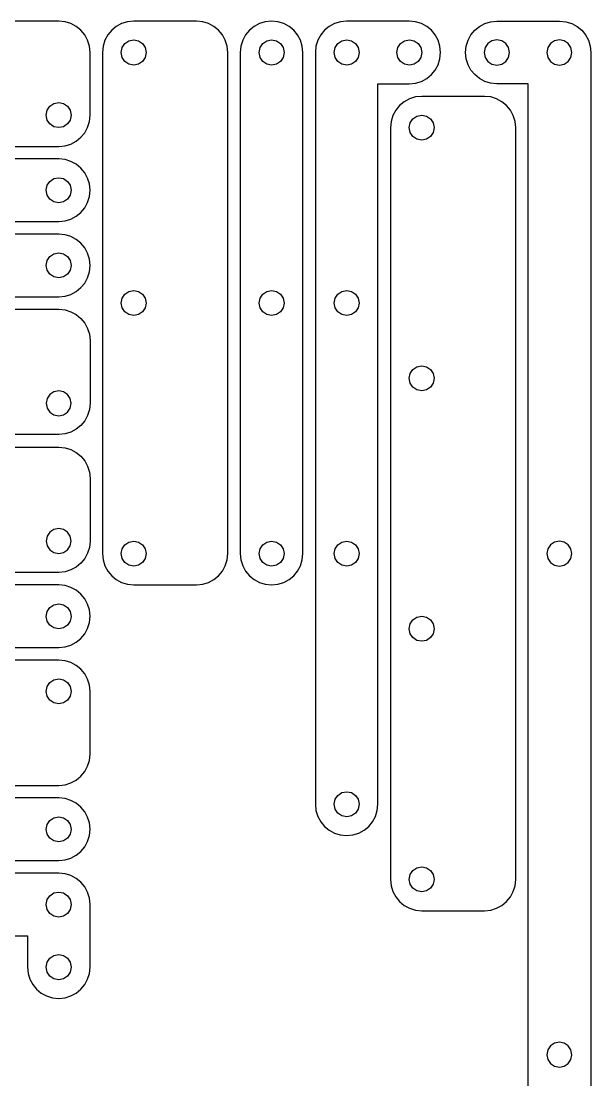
# Model space of a CAD drawing. Extents: x -2300 to 2026, y -6513 to 1502.
# Drawn here: x -1537.8 to -1446.8, y 1333.2 to 1502.2 of the extents above; entities that cross this region are included whole.
import ezdxf

# ---------------------------------------------------------------- set-up
doc = ezdxf.new("R2010")
doc.units = 0

msp = doc.modelspace()

# ---------------------------------------------------------------- linework, layer by layer
at = {"layer": 'Layer 1'}
for p, q in [((-1531.85041, 1502.24019), (-1771.85, 1502.24)), ((-1530.84025, 1502.138952), (-1531.85041, 1502.24019)), ((-1529.900494, 1501.848444), (-1530.84025, 1502.138952)), ((-1529.050955, 1501.388475), (-1529.900494, 1501.848444)), ((-1528.311447, 1500.778853), (-1529.050955, 1501.388475)), ((-1527.701785, 1500.039385), (-1528.311447, 1500.778853)), ((-1523.388852, 1500.778662), (-1523.998475, 1500.039195)), ((-1522.649385, 1501.388285), (-1523.388852, 1500.778662)), ((-1521.799882, 1501.848254), (-1522.649385, 1501.388285)), ((-1520.860151, 1502.138762), (-1521.799882, 1501.848254)), ((-1519.85, 1502.24), (-1520.860151, 1502.138762)), ((-1509.84953, 1502.24019), (-1519.85, 1502.24)), ((-1508.839408, 1502.138952), (-1509.84953, 1502.24019)), ((-1507.899751, 1501.848444), (-1508.839408, 1502.138952)), ((-1507.050354, 1501.388475), (-1507.899751, 1501.848444)), ((-1506.311007, 1500.778853), (-1507.050354, 1501.388475)), ((-1505.701506, 1500.039385), (-1506.311007, 1500.778853)), ((-1501.388712, 1500.778853), (-1501.998214, 1500.039385)), ((-1500.649366, 1501.388475), (-1501.388712, 1500.778853)), ((-1499.799969, 1501.848444), (-1500.649366, 1501.388475)), ((-1498.860312, 1502.138952), (-1499.799969, 1501.848444)), ((-1497.85019, 1502.24019), (-1498.860312, 1502.138952)), ((-1496.840039, 1502.138952), (-1497.85019, 1502.24019)), ((-1495.900308, 1501.848444), (-1496.840039, 1502.138952)), ((-1495.050805, 1501.388475), (-1495.900308, 1501.848444)), ((-1494.311337, 1500.778853), (-1495.050805, 1501.388475)), ((-1493.701715, 1500.039385), (-1494.311337, 1500.778853)), ((-1489.388632, 1500.778662), (-1489.998174, 1500.039195)), ((-1488.649246, 1501.388285), (-1489.388632, 1500.778662)), ((-1487.799813, 1501.848254), (-1488.649246, 1501.388285)), ((-1486.860132, 1502.138762), (-1487.799813, 1501.848254)), ((-1485.85, 1502.24), (-1486.860132, 1502.138762)), ((-1475.84975, 1502.23975), (-1485.85, 1502.24)), ((-1474.839681, 1502.138522), (-1475.84975, 1502.23975)), ((-1473.90003, 1501.848042), (-1474.839681, 1502.138522)), ((-1473.050601, 1501.388116), (-1473.90003, 1501.848042)), ((-1472.3112, 1500.77855), (-1473.050601, 1501.388116)), ((-1471.701634, 1500.039149), (-1472.3112, 1500.77855)), ((-1465.988436, 1500.039149), (-1465.37891, 1500.77855)), ((-1465.37891, 1500.77855), (-1464.63955, 1501.388116)), ((-1464.63955, 1501.388116), (-1463.790156, 1501.848042)), ((-1463.790156, 1501.848042), (-1462.850529, 1502.138522)), ((-1462.850529, 1502.138522), (-1461.84047, 1502.23975)), ((-1461.84047, 1502.23975), (-1451.84, 1502.24)), ((-1451.84, 1502.24), (-1450.829878, 1502.138753)), ((-1450.829878, 1502.138753), (-1449.890221, 1501.848223)), ((-1449.890221, 1501.848223), (-1449.040824, 1501.388227)), ((-1449.040824, 1501.388227), (-1448.301477, 1500.77858)), ((-1448.301477, 1500.77858), (-1447.691976, 1500.039099)), ((-1527.24178, 1499.189882), (-1527.701785, 1500.039385)), ((-1526.951247, 1498.250151), (-1527.24178, 1499.189882)), ((-1524.458444, 1499.189692), (-1524.748952, 1498.249961)), ((-1523.998475, 1500.039195), (-1524.458444, 1499.189692)), ((-1521.281752, 1498.654041), (-1520.646082, 1499.082723)), ((-1520.646082, 1499.082723), (-1519.86773, 1499.24003)), ((-1519.86773, 1499.24003), (-1519.089186, 1499.082881)), ((-1519.089186, 1499.082881), (-1518.453512, 1498.654297)), ((-1505.241643, 1499.189882), (-1505.701506, 1500.039385)), ((-1504.951209, 1498.250151), (-1505.241643, 1499.189882)), ((-1502.458077, 1499.189882), (-1502.748511, 1498.250151)), ((-1501.998214, 1500.039385), (-1502.458077, 1499.189882)), ((-1499.246164, 1498.654053), (-1498.610429, 1499.082727)), ((-1498.610429, 1499.082727), (-1497.83195, 1499.24003)), ((-1497.83195, 1499.24003), (-1497.053533, 1499.082881)), ((-1497.053533, 1499.082881), (-1496.417925, 1498.654297)), ((-1493.241746, 1499.189882), (-1493.701715, 1500.039385)), ((-1492.951238, 1498.250151), (-1493.241746, 1499.189882)), ((-1490.458073, 1499.189692), (-1490.748531, 1498.249961)), ((-1489.998174, 1500.039195), (-1490.458073, 1499.189692)), ((-1487.246132, 1498.653942), (-1486.610462, 1499.082542)), ((-1486.610462, 1499.082542), (-1485.83211, 1499.23981)), ((-1485.83211, 1499.23981), (-1485.053662, 1499.082665)), ((-1485.053662, 1499.082665), (-1484.418003, 1498.654104)), ((-1477.245752, 1498.653942), (-1476.610082, 1499.082542)), ((-1476.610082, 1499.082542), (-1475.83173, 1499.23981)), ((-1475.83173, 1499.23981), (-1475.053186, 1499.082665)), ((-1475.053186, 1499.082665), (-1474.417512, 1498.654104)), ((-1471.241708, 1499.18972), (-1471.701634, 1500.039149)), ((-1470.951228, 1498.250069), (-1471.241708, 1499.18972)), ((-1466.738782, 1498.250069), (-1466.448327, 1499.18972)), ((-1466.448327, 1499.18972), (-1465.988436, 1500.039149)), ((-1462.636938, 1499.082665), (-1463.272597, 1498.654104)), ((-1461.85849, 1499.23981), (-1462.636938, 1499.082665)), ((-1461.080138, 1499.082542), (-1461.85849, 1499.23981)), ((-1460.444468, 1498.653942), (-1461.080138, 1499.082542)), ((-1452.636507, 1499.082293), (-1453.272115, 1498.653885)), ((-1451.85809, 1499.23937), (-1452.636507, 1499.082293)), ((-1451.079704, 1499.082171), (-1451.85809, 1499.23937)), ((-1450.443958, 1498.653722), (-1451.079704, 1499.082171)), ((-1447.691976, 1500.039099), (-1447.232112, 1499.189599)), ((-1447.232112, 1499.189599), (-1446.941679, 1498.249897)), ((-1526.85, 1497.24), (-1526.951247, 1498.250151)), ((-1524.748952, 1498.249961), (-1524.85019, 1497.23981)), ((-1521.86754, 1497.24), (-1521.710364, 1498.018346)), ((-1521.710364, 1498.018346), (-1521.281752, 1498.654041)), ((-1518.453512, 1498.654297), (-1518.024941, 1498.018572)), ((-1518.024941, 1498.018572), (-1517.8677, 1497.24)), ((-1504.85, 1497.24), (-1504.951209, 1498.250151)), ((-1502.748511, 1498.250151), (-1502.84972, 1497.24)), ((-1499.83198, 1497.24), (-1499.6748, 1498.018359)), ((-1499.6748, 1498.018359), (-1499.246164, 1498.654053)), ((-1496.417925, 1498.654297), (-1495.989377, 1498.018572)), ((-1495.989377, 1498.018572), (-1495.83214, 1497.24)), ((-1492.85, 1497.24), (-1492.951238, 1498.250151)), ((-1490.748531, 1498.249961), (-1490.84975, 1497.23981)), ((-1487.83192, 1497.24), (-1487.674744, 1498.018324)), ((-1487.674744, 1498.018324), (-1487.246132, 1498.653942)), ((-1484.418003, 1498.654104), (-1483.989444, 1498.018445)), ((-1483.989444, 1498.018445), (-1483.8323, 1497.24)), ((-1477.83154, 1497.24), (-1477.674364, 1498.018324)), ((-1477.674364, 1498.018324), (-1477.245752, 1498.653942)), ((-1474.417512, 1498.654104), (-1473.988941, 1498.018445)), ((-1473.988941, 1498.018445), (-1473.8317, 1497.24)), ((-1470.85, 1497.24), (-1470.951228, 1498.250069)), ((-1466.84, 1497.24), (-1466.738782, 1498.250069)), ((-1463.701156, 1498.018445), (-1463.8583, 1497.24)), ((-1463.272597, 1498.654104), (-1463.701156, 1498.018445)), ((-1460.015856, 1498.018324), (-1460.444468, 1498.653942)), ((-1459.85868, 1497.24), (-1460.015856, 1498.018324)), ((-1453.700663, 1498.018376), (-1453.8579, 1497.24)), ((-1453.272115, 1498.653885), (-1453.700663, 1498.018376)), ((-1450.015271, 1498.018256), (-1450.443958, 1498.653722)), ((-1449.85806, 1497.24), (-1450.015271, 1498.018256)), ((-1446.941679, 1498.249897), (-1446.84047, 1497.23981)), ((-1526.84959, 1487.24019), (-1526.85, 1497.24)), ((-1524.85019, 1497.23981), (-1524.85, 1417.24)), ((-1521.710488, 1496.461486), (-1521.86754, 1497.24)), ((-1521.28192, 1495.825676), (-1521.710488, 1496.461486)), ((-1520.646209, 1495.396964), (-1521.28192, 1495.825676)), ((-1518.45335, 1495.8255), (-1519.089065, 1495.396831)), ((-1518.024818, 1496.461357), (-1518.45335, 1495.8255)), ((-1517.8677, 1497.24), (-1518.024818, 1496.461357)), ((-1517.8677, 1497.24), (-1517.8677, 1497.24)), ((-1504.85047, 1417.24019), (-1504.85, 1497.24)), ((-1502.84972, 1497.24), (-1502.85, 1417.24)), ((-1499.674925, 1496.461486), (-1499.83198, 1497.24)), ((-1499.246332, 1495.825676), (-1499.674925, 1496.461486)), ((-1498.610556, 1495.396964), (-1499.246332, 1495.825676)), ((-1496.417763, 1495.825508), (-1497.053412, 1495.396839)), ((-1495.989255, 1496.461359), (-1496.417763, 1495.825508)), ((-1495.83214, 1497.24), (-1495.989255, 1496.461359)), ((-1495.83214, 1497.24), (-1495.83214, 1497.24)), ((-1492.85028, 1417.24), (-1492.85, 1497.24)), ((-1490.84975, 1497.23981), (-1490.85, 1377.24)), ((-1487.674868, 1496.461452), (-1487.83192, 1497.24)), ((-1487.2463, 1495.825565), (-1487.674868, 1496.461452)), ((-1486.610589, 1495.396778), (-1487.2463, 1495.825565)), ((-1484.417923, 1495.825398), (-1485.053572, 1495.396654)), ((-1483.989415, 1496.461325), (-1484.417923, 1495.825398)), ((-1483.8323, 1497.24), (-1483.989415, 1496.461325)), ((-1483.8323, 1497.24), (-1483.8323, 1497.24)), ((-1477.674488, 1496.461555), (-1477.83154, 1497.24)), ((-1477.24592, 1495.825896), (-1477.674488, 1496.461555)), ((-1476.610209, 1495.397335), (-1477.24592, 1495.825896)), ((-1474.41735, 1495.825728), (-1475.053065, 1495.397211)), ((-1473.988818, 1496.461428), (-1474.41735, 1495.825728)), ((-1473.8317, 1497.24), (-1473.988818, 1496.461428)), ((-1473.8317, 1497.24), (-1473.8317, 1497.24)), ((-1471.242051, 1495.29003), (-1470.951541, 1496.229681)), ((-1470.951541, 1496.229681), (-1470.85025, 1497.23975)), ((-1470.85025, 1497.23975), (-1470.85, 1497.24)), ((-1466.84953, 1497.23975), (-1466.84, 1497.24)), ((-1466.748248, 1496.229681), (-1466.84953, 1497.23975)), ((-1466.457764, 1495.29003), (-1466.748248, 1496.229681)), ((-1463.8583, 1497.24), (-1463.701185, 1496.461428)), ((-1463.8583, 1497.24), (-1463.8583, 1497.24)), ((-1463.701185, 1496.461428), (-1463.272677, 1495.825728)), ((-1463.272677, 1495.825728), (-1462.637028, 1495.397211)), ((-1461.080011, 1495.397335), (-1460.4443, 1495.825896)), ((-1460.4443, 1495.825896), (-1460.015732, 1496.461555)), ((-1460.015732, 1496.461555), (-1459.85868, 1497.24)), ((-1453.8579, 1497.24), (-1453.700785, 1496.461356)), ((-1453.8579, 1497.24), (-1453.8579, 1497.24)), ((-1453.700785, 1496.461356), (-1453.272277, 1495.82548)), ((-1453.272277, 1495.82548), (-1452.636628, 1495.396747)), ((-1451.079608, 1495.396778), (-1450.443872, 1495.825565)), ((-1450.443872, 1495.825565), (-1450.015239, 1496.461452)), ((-1450.015239, 1496.461452), (-1449.85806, 1497.24)), ((-1446.84047, 1497.23981), (-1446.85, 1257.24)), ((-1519.86773, 1495.23975), (-1520.646209, 1495.396964)), ((-1519.089065, 1495.396831), (-1519.86773, 1495.23975)), ((-1497.83195, 1495.23975), (-1498.610556, 1495.396964)), ((-1497.053412, 1495.396839), (-1497.83195, 1495.23975)), ((-1485.83211, 1495.23953), (-1486.610589, 1495.396778)), ((-1485.053572, 1495.396654), (-1485.83211, 1495.23953)), ((-1475.83173, 1495.24019), (-1476.610209, 1495.397335)), ((-1475.053065, 1495.397211), (-1475.83173, 1495.24019)), ((-1472.311532, 1493.7012), (-1471.70198, 1494.440601)), ((-1471.70198, 1494.440601), (-1471.242051, 1495.29003)), ((-1465.997869, 1494.440601), (-1466.457764, 1495.29003)), ((-1465.388357, 1493.7012), (-1465.997869, 1494.440601)), ((-1462.637028, 1495.397211), (-1461.85849, 1495.24019)), ((-1461.85849, 1495.24019), (-1461.080011, 1495.397335)), ((-1452.636628, 1495.396747), (-1451.85809, 1495.23953)), ((-1451.85809, 1495.23953), (-1451.079608, 1495.396778)), ((-1475.85, 1492.24), (-1474.83994, 1492.341228)), ((-1474.83994, 1492.341228), (-1473.900311, 1492.631708)), ((-1473.900311, 1492.631708), (-1473.050909, 1493.091634)), ((-1473.050909, 1493.091634), (-1472.311532, 1493.7012)), ((-1464.649022, 1493.091634), (-1465.388357, 1493.7012)), ((-1463.799655, 1492.631708), (-1464.649022, 1493.091634)), ((-1462.86005, 1492.341228), (-1463.799655, 1492.631708)), ((-1461.85, 1492.24), (-1462.86005, 1492.341228)), ((-1480.85006, 1377.24), (-1480.85, 1492.24)), ((-1480.85, 1492.24), (-1475.85, 1492.24)), ((-1456.85, 1492.24), (-1461.85, 1492.24)), ((-1456.84994, 1257.24), (-1456.85, 1492.24)), ((-1533.263587, 1488.654088), (-1532.627938, 1489.082659)), ((-1532.627938, 1489.082659), (-1531.8494, 1489.2399)), ((-1531.8494, 1489.2399), (-1531.070759, 1489.082782)), ((-1531.8494, 1489.2399), (-1531.8494, 1489.2399)), ((-1531.070759, 1489.082782), (-1530.434908, 1488.654249)), ((-1476.649552, 1489.388285), (-1477.389045, 1488.778662)), ((-1475.800009, 1489.848254), (-1476.649552, 1489.388285)), ((-1474.860223, 1490.138762), (-1475.800009, 1489.848254)), ((-1473.85, 1490.24), (-1474.860223, 1490.138762)), ((-1463.85019, 1490.24019), (-1473.85, 1490.24)), ((-1462.840039, 1490.138952), (-1463.85019, 1490.24019)), ((-1461.900308, 1489.848444), (-1462.840039, 1490.138952)), ((-1461.050805, 1489.388475), (-1461.900308, 1489.848444)), ((-1460.311337, 1488.778853), (-1461.050805, 1489.388475)), ((-1533.84921, 1487.23987), (-1533.692095, 1488.018414)), ((-1533.692035, 1486.461518), (-1533.84921, 1487.23987)), ((-1533.692095, 1488.018414), (-1533.263587, 1488.654088)), ((-1530.434908, 1488.654249), (-1530.006239, 1488.018535)), ((-1529.84915, 1487.23987), (-1530.006364, 1486.461391)), ((-1530.006239, 1488.018535), (-1529.84915, 1487.23987)), ((-1526.950837, 1486.230103), (-1526.84959, 1487.24019)), ((-1477.998683, 1488.039195), (-1478.458661, 1487.189692)), ((-1477.389045, 1488.778662), (-1477.998683, 1488.039195)), ((-1474.628403, 1487.082542), (-1473.84989, 1487.23981)), ((-1473.84989, 1487.23981), (-1473.0716, 1487.082665)), ((-1459.701715, 1488.039385), (-1460.311337, 1488.778853)), ((-1459.241746, 1487.189882), (-1459.701715, 1488.039385)), ((-1533.263425, 1485.825848), (-1533.692035, 1486.461518)), ((-1532.627755, 1485.397236), (-1533.263425, 1485.825848)), ((-1530.435076, 1485.82568), (-1531.070886, 1485.397112)), ((-1530.006364, 1486.461391), (-1530.435076, 1485.82568)), ((-1527.24137, 1485.290401), (-1526.950837, 1486.230103)), ((-1478.749172, 1486.249961), (-1478.85041, 1485.23981)), ((-1478.458661, 1487.189692), (-1478.749172, 1486.249961)), ((-1475.85014, 1485.24), (-1475.692926, 1486.018324)), ((-1475.692926, 1486.018324), (-1475.264214, 1486.653942)), ((-1475.264214, 1486.653942), (-1474.628403, 1487.082542)), ((-1473.0716, 1487.082665), (-1472.436057, 1486.654104)), ((-1472.436057, 1486.654104), (-1472.007534, 1486.018445)), ((-1472.007534, 1486.018445), (-1471.8503, 1485.24)), ((-1458.951238, 1486.250151), (-1459.241746, 1487.189882)), ((-1458.85, 1485.24), (-1458.951238, 1486.250151)), ((-1531.8494, 1485.24006), (-1532.627755, 1485.397236)), ((-1531.070886, 1485.397112), (-1531.8494, 1485.24006)), ((-1528.311037, 1483.70142), (-1527.701375, 1484.440901)), ((-1527.701375, 1484.440901), (-1527.24137, 1485.290401)), ((-1478.85041, 1485.23981), (-1478.85, 1365.24)), ((-1475.692958, 1484.461452), (-1475.85014, 1485.24)), ((-1475.2643, 1483.825565), (-1475.692958, 1484.461452)), ((-1474.6285, 1483.396778), (-1475.2643, 1483.825565)), ((-1472.435895, 1483.825398), (-1473.07148, 1483.396654)), ((-1472.007411, 1484.461325), (-1472.435895, 1483.825398)), ((-1471.8503, 1485.24), (-1472.007411, 1484.461325)), ((-1471.8503, 1485.24), (-1471.8503, 1485.24)), ((-1458.84981, 1365.23953), (-1458.85, 1485.24)), ((-1771.84981, 1482.23981), (-1531.85, 1482.24)), ((-1531.85, 1482.24), (-1530.83984, 1482.341247)), ((-1530.83984, 1482.341247), (-1529.900084, 1482.631777)), ((-1529.900084, 1482.631777), (-1529.050545, 1483.091773)), ((-1529.050545, 1483.091773), (-1528.311037, 1483.70142)), ((-1473.84989, 1483.23953), (-1474.6285, 1483.396778)), ((-1473.07148, 1483.396654), (-1473.84989, 1483.23953)), ((-1531.85, 1480.23994), (-1771.85, 1480.24)), ((-1530.83984, 1480.138702), (-1531.85, 1480.23994)), ((-1529.900084, 1479.848194), (-1530.83984, 1480.138702)), ((-1529.050545, 1479.388225), (-1529.900084, 1479.848194)), ((-1528.311037, 1478.778603), (-1529.050545, 1479.388225)), ((-1527.701375, 1478.039135), (-1528.311037, 1478.778603)), ((-1533.263587, 1476.672047), (-1532.627938, 1477.100619)), ((-1532.627938, 1477.100619), (-1531.8494, 1477.25786)), ((-1531.8494, 1477.25786), (-1531.070759, 1477.100742)), ((-1531.8494, 1477.25786), (-1531.8494, 1477.25786)), ((-1531.070759, 1477.100742), (-1530.434908, 1476.67221)), ((-1527.24137, 1477.189632), (-1527.701375, 1478.039135)), ((-1526.950837, 1476.249901), (-1527.24137, 1477.189632)), ((-1533.84921, 1475.25783), (-1533.692095, 1476.036374)), ((-1533.692095, 1476.036374), (-1533.263587, 1476.672047)), ((-1530.434908, 1476.67221), (-1530.006239, 1476.036495)), ((-1530.006239, 1476.036495), (-1529.84915, 1475.25783)), ((-1526.84959, 1475.23975), (-1526.950837, 1476.249901)), ((-1533.692035, 1474.479478), (-1533.84921, 1475.25783)), ((-1533.263425, 1473.843808), (-1533.692035, 1474.479478)), ((-1532.627755, 1473.415196), (-1533.263425, 1473.843808)), ((-1530.435076, 1473.84364), (-1531.070886, 1473.415072)), ((-1530.006364, 1474.479351), (-1530.435076, 1473.84364)), ((-1529.84915, 1475.25783), (-1530.006364, 1474.479351)), ((-1527.24137, 1473.289937), (-1526.950837, 1474.229618)), ((-1526.950837, 1474.229618), (-1526.84959, 1475.23975)), ((-1531.8494, 1473.25802), (-1532.627755, 1473.415196)), ((-1531.070886, 1473.415072), (-1531.8494, 1473.25802)), ((-1528.311037, 1471.701118), (-1527.701375, 1472.440504)), ((-1527.701375, 1472.440504), (-1527.24137, 1473.289937)), ((-1531.85, 1470.24), (-1530.83984, 1470.341219)), ((-1530.83984, 1470.341219), (-1529.900084, 1470.631677)), ((-1529.900084, 1470.631677), (-1529.050545, 1471.091576)), ((-1529.050545, 1471.091576), (-1528.311037, 1471.701118)), ((-1771.85, 1470.24006), (-1531.85, 1470.24)), ((-1531.85, 1468.23972), (-1691.85, 1468.24)), ((-1530.839931, 1468.138483), (-1531.85, 1468.23972)), ((-1529.90028, 1467.847978), (-1530.839931, 1468.138483)), ((-1529.050851, 1467.388017), (-1529.90028, 1467.847978)), ((-1528.31145, 1466.77841), (-1529.050851, 1467.388017)), ((-1532.628272, 1465.100681), (-1531.8497, 1465.25786)), ((-1531.8497, 1465.25786), (-1531.071152, 1465.100742)), ((-1531.8497, 1465.25786), (-1531.8497, 1465.25786)), ((-1527.701884, 1466.038969), (-1528.31145, 1466.77841)), ((-1527.241958, 1465.189505), (-1527.701884, 1466.038969)), ((-1533.84973, 1463.25783), (-1533.692581, 1464.036312)), ((-1533.692581, 1464.036312), (-1533.263997, 1464.672047)), ((-1533.263997, 1464.672047), (-1532.628272, 1465.100681)), ((-1531.071152, 1465.100742), (-1530.43529, 1464.67221)), ((-1530.43529, 1464.67221), (-1530.00657, 1464.036495)), ((-1530.00657, 1464.036495), (-1529.84945, 1463.25783)), ((-1526.951478, 1464.249828), (-1527.241958, 1465.189505)), ((-1526.85025, 1463.23975), (-1526.951478, 1464.249828)), ((-1533.692458, 1462.479478), (-1533.84973, 1463.25783)), ((-1533.263835, 1461.843808), (-1533.692458, 1462.479478)), ((-1530.006664, 1462.479382), (-1530.435375, 1461.843723)), ((-1529.84945, 1463.25783), (-1530.006664, 1462.479382)), ((-1527.241958, 1461.289937), (-1526.951478, 1462.229618)), ((-1526.951478, 1462.229618), (-1526.85025, 1463.23975)), ((-1532.628152, 1461.415196), (-1533.263835, 1461.843808)), ((-1531.8497, 1461.25802), (-1532.628152, 1461.415196)), ((-1531.071186, 1461.415164), (-1531.8497, 1461.25802)), ((-1530.435375, 1461.843723), (-1531.071186, 1461.415164)), ((-1528.31145, 1459.701118), (-1527.701884, 1460.440504)), ((-1527.701884, 1460.440504), (-1527.241958, 1461.289937)), ((-1530.839931, 1458.341219), (-1529.90028, 1458.631677)), ((-1529.90028, 1458.631677), (-1529.050851, 1459.091576)), ((-1529.050851, 1459.091576), (-1528.31145, 1459.701118)), ((-1521.710364, 1458.018656), (-1521.281752, 1458.654122)), ((-1521.281752, 1458.654122), (-1520.646082, 1459.082571)), ((-1520.646082, 1459.082571), (-1519.86773, 1459.23977)), ((-1519.86773, 1459.23977), (-1519.089186, 1459.08269)), ((-1519.089186, 1459.08269), (-1518.453512, 1458.654276)), ((-1518.453512, 1458.654276), (-1518.024941, 1458.018767)), ((-1499.6748, 1458.018656), (-1499.246164, 1458.654122)), ((-1499.246164, 1458.654122), (-1498.610429, 1459.082571)), ((-1498.610429, 1459.082571), (-1497.83195, 1459.23977)), ((-1497.83195, 1459.23977), (-1497.053533, 1459.082693)), ((-1497.053533, 1459.082693), (-1496.417925, 1458.654284)), ((-1496.417925, 1458.654284), (-1495.989377, 1458.018776)), ((-1487.674744, 1458.018124), (-1487.246132, 1458.653742)), ((-1487.246132, 1458.653742), (-1486.610462, 1459.082342)), ((-1486.610462, 1459.082342), (-1485.83211, 1459.23961)), ((-1485.83211, 1459.23961), (-1485.053662, 1459.082465)), ((-1485.053662, 1459.082465), (-1484.418003, 1458.653904)), ((-1484.418003, 1458.653904), (-1483.989444, 1458.018245)), ((-1691.85, 1458.24028), (-1531.85, 1458.24)), ((-1531.85, 1458.24), (-1530.839931, 1458.341219)), ((-1521.86754, 1457.2404), (-1521.710364, 1458.018656)), ((-1521.710488, 1456.461852), (-1521.86754, 1457.2404)), ((-1518.024941, 1458.018767), (-1517.8677, 1457.2404)), ((-1517.8677, 1457.2404), (-1518.024818, 1456.461725)), ((-1517.8677, 1457.2404), (-1517.8677, 1457.2404)), ((-1499.83198, 1457.2404), (-1499.6748, 1458.018656)), ((-1499.674925, 1456.461852), (-1499.83198, 1457.2404)), ((-1495.989377, 1458.018776), (-1495.83214, 1457.2404)), ((-1495.83214, 1457.2404), (-1495.989255, 1456.461725)), ((-1495.83214, 1457.2404), (-1495.83214, 1457.2404)), ((-1487.83192, 1457.2398), (-1487.674744, 1458.018124)), ((-1487.674868, 1456.461355), (-1487.83192, 1457.2398)), ((-1483.989444, 1458.018245), (-1483.8323, 1457.2398)), ((-1483.8323, 1457.2398), (-1483.989415, 1456.461228)), ((-1483.8323, 1457.2398), (-1483.8323, 1457.2398)), ((-1691.85047, 1456.24019), (-1531.85, 1456.24)), ((-1531.85, 1456.24), (-1530.839849, 1456.138762)), ((-1530.839849, 1456.138762), (-1529.900118, 1455.848254)), ((-1529.900118, 1455.848254), (-1529.050615, 1455.388285)), ((-1529.050615, 1455.388285), (-1528.311148, 1454.778662)), ((-1521.28192, 1455.825965), (-1521.710488, 1456.461852)), ((-1520.646209, 1455.397178), (-1521.28192, 1455.825965)), ((-1519.86773, 1455.23993), (-1520.646209, 1455.397178)), ((-1519.089065, 1455.397054), (-1519.86773, 1455.23993)), ((-1518.45335, 1455.825797), (-1519.089065, 1455.397054)), ((-1518.024818, 1456.461725), (-1518.45335, 1455.825797)), ((-1499.246332, 1455.825965), (-1499.674925, 1456.461852)), ((-1498.610556, 1455.397178), (-1499.246332, 1455.825965)), ((-1497.83195, 1455.23993), (-1498.610556, 1455.397178)), ((-1497.053412, 1455.397054), (-1497.83195, 1455.23993)), ((-1496.417763, 1455.825797), (-1497.053412, 1455.397054)), ((-1495.989255, 1456.461725), (-1496.417763, 1455.825797)), ((-1487.2463, 1455.825696), (-1487.674868, 1456.461355)), ((-1486.610589, 1455.397135), (-1487.2463, 1455.825696)), ((-1485.83211, 1455.23999), (-1486.610589, 1455.397135)), ((-1485.053572, 1455.397011), (-1485.83211, 1455.23999)), ((-1484.417923, 1455.825528), (-1485.053572, 1455.397011)), ((-1483.989415, 1456.461228), (-1484.417923, 1455.825528)), ((-1528.311148, 1454.778662), (-1527.701525, 1454.039195)), ((-1527.701525, 1454.039195), (-1527.241556, 1453.189692)), ((-1527.241556, 1453.189692), (-1526.951048, 1452.249961)), ((-1526.951048, 1452.249961), (-1526.84981, 1451.23981)), ((-1526.84981, 1451.23981), (-1526.85, 1441.24)), ((-1475.692926, 1446.018124), (-1475.264214, 1446.653742)), ((-1475.264214, 1446.653742), (-1474.628403, 1447.082342)), ((-1474.628403, 1447.082342), (-1473.84989, 1447.23961)), ((-1473.84989, 1447.23961), (-1473.0716, 1447.082465)), ((-1473.0716, 1447.082465), (-1472.436057, 1446.653904)), ((-1472.436057, 1446.653904), (-1472.007534, 1446.018245)), ((-1475.85014, 1445.2398), (-1475.692926, 1446.018124)), ((-1475.692958, 1444.461355), (-1475.85014, 1445.2398)), ((-1472.007534, 1446.018245), (-1471.8503, 1445.2398)), ((-1471.8503, 1445.2398), (-1472.007411, 1444.461228)), ((-1471.8503, 1445.2398), (-1471.8503, 1445.2398)), ((-1475.2643, 1443.825696), (-1475.692958, 1444.461355)), ((-1474.6285, 1443.397135), (-1475.2643, 1443.825696)), ((-1473.84989, 1443.23999), (-1474.6285, 1443.397135)), ((-1473.07148, 1443.397011), (-1473.84989, 1443.23999)), ((-1472.435895, 1443.825528), (-1473.07148, 1443.397011)), ((-1472.007411, 1444.461228), (-1472.435895, 1443.825528)), ((-1533.693346, 1442.018428), (-1533.85047, 1441.23989)), ((-1533.264602, 1442.654077), (-1533.693346, 1442.018428)), ((-1532.628675, 1443.082585), (-1533.264602, 1442.654077)), ((-1531.85, 1443.2397), (-1532.628675, 1443.082585)), ((-1531.071555, 1443.082556), (-1531.85, 1443.2397)), ((-1531.85, 1443.2397), (-1531.85, 1443.2397)), ((-1530.435895, 1442.653998), (-1531.071555, 1443.082556)), ((-1530.007335, 1442.018338), (-1530.435895, 1442.653998)), ((-1529.85019, 1441.23989), (-1530.007335, 1442.018338)), ((-1533.85047, 1441.23989), (-1533.693222, 1440.461411)), ((-1533.693222, 1440.461411), (-1533.264435, 1439.8257)), ((-1530.43614, 1439.825868), (-1530.007489, 1440.461538)), ((-1530.007489, 1440.461538), (-1529.85019, 1441.23989)), ((-1526.951238, 1440.229849), (-1527.241746, 1439.290118)), ((-1526.85, 1441.24), (-1526.951238, 1440.229849)), ((-1533.264435, 1439.8257), (-1532.628548, 1439.397132)), ((-1532.628548, 1439.397132), (-1531.85, 1439.24008)), ((-1531.85, 1439.24008), (-1531.071768, 1439.397256)), ((-1531.071768, 1439.397256), (-1530.43614, 1439.825868)), ((-1527.701715, 1438.440615), (-1528.311337, 1437.701147)), ((-1527.241746, 1439.290118), (-1527.701715, 1438.440615)), ((-1529.900308, 1436.631556), (-1530.840039, 1436.341048)), ((-1529.050805, 1437.091525), (-1529.900308, 1436.631556)), ((-1528.311337, 1437.701147), (-1529.050805, 1437.091525)), ((-1531.85019, 1436.23981), (-1691.85, 1436.24)), ((-1530.840039, 1436.341048), (-1531.85019, 1436.23981)), ((-1691.85047, 1434.24019), (-1531.85, 1434.24)), ((-1531.85, 1434.24), (-1530.83984, 1434.138762)), ((-1530.83984, 1434.138762), (-1529.900084, 1433.848254)), ((-1529.900084, 1433.848254), (-1529.050545, 1433.388285)), ((-1529.050545, 1433.388285), (-1528.311037, 1432.778662)), ((-1528.311037, 1432.778662), (-1527.701375, 1432.039195)), ((-1527.701375, 1432.039195), (-1527.24137, 1431.189692)), ((-1527.24137, 1431.189692), (-1526.950837, 1430.249961)), ((-1526.950837, 1430.249961), (-1526.84959, 1429.23981)), ((-1526.84959, 1429.23981), (-1526.85, 1419.24)), ((-1533.693161, 1420.018428), (-1533.85025, 1419.23989)), ((-1533.264492, 1420.654077), (-1533.693161, 1420.018428)), ((-1532.628641, 1421.082585), (-1533.264492, 1420.654077)), ((-1531.85, 1421.2397), (-1532.628641, 1421.082585)), ((-1531.071428, 1421.082463), (-1531.85, 1421.2397)), ((-1531.85, 1421.2397), (-1531.85, 1421.2397)), ((-1530.435703, 1420.653915), (-1531.071428, 1421.082463)), ((-1530.007119, 1420.018307), (-1530.435703, 1420.653915)), ((-1529.84997, 1419.23989), (-1530.007119, 1420.018307)), ((-1533.85025, 1419.23989), (-1533.693036, 1418.461408)), ((-1533.693036, 1418.461408), (-1533.264324, 1417.825673)), ((-1530.435947, 1417.825758), (-1530.007272, 1418.461504)), ((-1530.007272, 1418.461504), (-1529.84997, 1419.23989)), ((-1526.951247, 1418.22984), (-1527.24178, 1417.290084)), ((-1526.85, 1419.24), (-1526.951247, 1418.22984)), ((-1521.86754, 1417.2402), (-1521.710364, 1418.018443)), ((-1521.710364, 1418.018443), (-1521.281752, 1418.653909)), ((-1521.281752, 1418.653909), (-1520.646082, 1419.082358)), ((-1520.646082, 1419.082358), (-1519.86773, 1419.23955)), ((-1519.86773, 1419.23955), (-1519.089186, 1419.082474)), ((-1519.089186, 1419.082474), (-1518.453512, 1418.654067)), ((-1518.453512, 1418.654067), (-1518.024941, 1418.018564)), ((-1518.024941, 1418.018564), (-1517.8677, 1417.2402)), ((-1499.83198, 1417.2402), (-1499.6748, 1418.018456)), ((-1499.6748, 1418.018456), (-1499.246164, 1418.653922)), ((-1499.246164, 1418.653922), (-1498.610429, 1419.082371)), ((-1498.610429, 1419.082371), (-1497.83195, 1419.23957)), ((-1497.83195, 1419.23957), (-1497.053533, 1419.082493)), ((-1497.053533, 1419.082493), (-1496.417925, 1418.654084)), ((-1496.417925, 1418.654084), (-1495.989377, 1418.018576)), ((-1495.989377, 1418.018576), (-1495.83214, 1417.2402)), ((-1487.83192, 1417.2402), (-1487.674744, 1418.018452)), ((-1487.674744, 1418.018452), (-1487.246132, 1418.653895)), ((-1487.246132, 1418.653895), (-1486.610462, 1419.082278)), ((-1486.610462, 1419.082278), (-1485.83211, 1419.23935)), ((-1485.83211, 1419.23935), (-1485.053662, 1419.082307)), ((-1485.053662, 1419.082307), (-1484.418003, 1418.653974)), ((-1484.418003, 1418.653974), (-1483.989444, 1418.018541)), ((-1483.989444, 1418.018541), (-1483.8323, 1417.2402)), ((-1453.700663, 1418.018181), (-1453.8579, 1417.2396)), ((-1453.272115, 1418.653905), (-1453.700663, 1418.018181)), ((-1452.636507, 1419.082484), (-1453.272115, 1418.653905)), ((-1451.85809, 1419.23963), (-1452.636507, 1419.082484)), ((-1451.079704, 1419.082328), (-1451.85809, 1419.23963)), ((-1450.443958, 1418.653653), (-1451.079704, 1419.082328)), ((-1450.015271, 1418.017959), (-1450.443958, 1418.653653)), ((-1449.85806, 1417.2396), (-1450.015271, 1418.017959)), ((-1533.264324, 1417.825673), (-1532.628514, 1417.397039)), ((-1532.628514, 1417.397039), (-1531.85, 1417.23986)), ((-1531.85, 1417.23986), (-1531.071641, 1417.397071)), ((-1531.071641, 1417.397071), (-1530.435947, 1417.825758)), ((-1527.701785, 1416.440545), (-1528.311447, 1415.701037)), ((-1527.24178, 1417.290084), (-1527.701785, 1416.440545)), ((-1524.85, 1417.24), (-1524.748762, 1416.229849)), ((-1524.748762, 1416.229849), (-1524.458254, 1415.290118)), ((-1521.710488, 1416.46164), (-1521.86754, 1417.2402)), ((-1521.28192, 1415.825748), (-1521.710488, 1416.46164)), ((-1518.024818, 1416.461525), (-1518.45335, 1415.825595)), ((-1517.8677, 1417.2402), (-1518.024818, 1416.461525)), ((-1517.8677, 1417.2402), (-1517.8677, 1417.2402)), ((-1505.242113, 1415.290308), (-1504.951679, 1416.230039)), ((-1504.951679, 1416.230039), (-1504.85047, 1417.24019)), ((-1502.85, 1417.24), (-1502.748791, 1416.229849)), ((-1502.748791, 1416.229849), (-1502.458357, 1415.290118)), ((-1499.674925, 1416.461652), (-1499.83198, 1417.2402)), ((-1499.246332, 1415.825765), (-1499.674925, 1416.461652)), ((-1495.989255, 1416.461525), (-1496.417763, 1415.825597)), ((-1495.83214, 1417.2402), (-1495.989255, 1416.461525)), ((-1495.83214, 1417.2402), (-1495.83214, 1417.2402)), ((-1493.242026, 1415.290118), (-1492.951518, 1416.229849)), ((-1492.951518, 1416.229849), (-1492.85028, 1417.24)), ((-1487.674868, 1416.461559), (-1487.83192, 1417.2402)), ((-1487.2463, 1415.825683), (-1487.674868, 1416.461559)), ((-1483.989415, 1416.461436), (-1484.417923, 1415.825519)), ((-1483.8323, 1417.2402), (-1483.989415, 1416.461436)), ((-1483.8323, 1417.2402), (-1483.8323, 1417.2402)), ((-1453.8579, 1417.2396), (-1453.700785, 1416.460959)), ((-1453.8579, 1417.2396), (-1453.8579, 1417.2396)), ((-1453.700785, 1416.460959), (-1453.272277, 1415.825108)), ((-1450.443872, 1415.825276), (-1450.015239, 1416.461086)), ((-1450.015239, 1416.461086), (-1449.85806, 1417.2396)), ((-1529.900494, 1414.63137), (-1530.84025, 1414.340837)), ((-1529.050955, 1415.091375), (-1529.900494, 1414.63137)), ((-1528.311447, 1415.701037), (-1529.050955, 1415.091375)), ((-1524.458254, 1415.290118), (-1523.998285, 1414.440615)), ((-1520.646209, 1415.396959), (-1521.28192, 1415.825748)), ((-1519.86773, 1415.23971), (-1520.646209, 1415.396959)), ((-1519.089065, 1415.396845), (-1519.86773, 1415.23971)), ((-1518.45335, 1415.825595), (-1519.089065, 1415.396845)), ((-1505.701976, 1414.440805), (-1505.242113, 1415.290308)), ((-1502.458357, 1415.290118), (-1501.998494, 1414.440615)), ((-1498.610556, 1415.396978), (-1499.246332, 1415.825765)), ((-1497.83195, 1415.23973), (-1498.610556, 1415.396978)), ((-1497.053412, 1415.396854), (-1497.83195, 1415.23973)), ((-1496.417763, 1415.825597), (-1497.053412, 1415.396854)), ((-1493.701995, 1414.440615), (-1493.242026, 1415.290118)), ((-1486.610589, 1415.396948), (-1487.2463, 1415.825683)), ((-1485.83211, 1415.23973), (-1486.610589, 1415.396948)), ((-1485.053572, 1415.396824), (-1485.83211, 1415.23973)), ((-1484.417923, 1415.825519), (-1485.053572, 1415.396824)), ((-1453.272277, 1415.825108), (-1452.636628, 1415.396439)), ((-1452.636628, 1415.396439), (-1451.85809, 1415.23935)), ((-1451.85809, 1415.23935), (-1451.079608, 1415.396564)), ((-1451.079608, 1415.396564), (-1450.443872, 1415.825276)), ((-1531.85041, 1414.23959), (-1691.85, 1414.24)), ((-1530.84025, 1414.340837), (-1531.85041, 1414.23959)), ((-1523.998285, 1414.440615), (-1523.388663, 1413.701147)), ((-1523.388663, 1413.701147), (-1522.649195, 1413.091525)), ((-1522.649195, 1413.091525), (-1521.799692, 1412.631556)), ((-1507.900221, 1412.631746), (-1507.050824, 1413.091715)), ((-1507.050824, 1413.091715), (-1506.311477, 1413.701338)), ((-1506.311477, 1413.701338), (-1505.701976, 1414.440805)), ((-1501.998494, 1414.440615), (-1501.388992, 1413.701147)), ((-1501.388992, 1413.701147), (-1500.649646, 1413.091525)), ((-1500.649646, 1413.091525), (-1499.800249, 1412.631556)), ((-1495.900588, 1412.631556), (-1495.051085, 1413.091525)), ((-1495.051085, 1413.091525), (-1494.311618, 1413.701147)), ((-1494.311618, 1413.701147), (-1493.701995, 1414.440615)), ((-1531.85, 1412.23972), (-1691.85, 1412.24)), ((-1530.83984, 1412.138502), (-1531.85, 1412.23972)), ((-1529.900084, 1411.848047), (-1530.83984, 1412.138502)), ((-1529.050545, 1411.388156), (-1529.900084, 1411.848047)), ((-1528.311037, 1410.77863), (-1529.050545, 1411.388156)), ((-1521.799692, 1412.631556), (-1520.859961, 1412.341048)), ((-1520.859961, 1412.341048), (-1519.84981, 1412.23981)), ((-1519.84981, 1412.23981), (-1509.85, 1412.24)), ((-1509.85, 1412.24), (-1508.839878, 1412.341238)), ((-1508.839878, 1412.341238), (-1507.900221, 1412.631746)), ((-1499.800249, 1412.631556), (-1498.860592, 1412.341048)), ((-1498.860592, 1412.341048), (-1497.85047, 1412.23981)), ((-1497.85047, 1412.23981), (-1496.840319, 1412.341048)), ((-1496.840319, 1412.341048), (-1495.900588, 1412.631556)), ((-1527.701375, 1410.03927), (-1528.311037, 1410.77863)), ((-1527.24137, 1409.189876), (-1527.701375, 1410.03927)), ((-1533.85003, 1407.22216), (-1533.69285, 1408.000639)), ((-1533.69285, 1408.000639), (-1533.264214, 1408.63635)), ((-1533.264214, 1408.63635), (-1532.628479, 1409.064918)), ((-1532.628479, 1409.064918), (-1531.85, 1409.22197)), ((-1531.85, 1409.22197), (-1531.071638, 1409.064794)), ((-1531.071638, 1409.064794), (-1530.43592, 1408.636182)), ((-1530.43592, 1408.636182), (-1530.00718, 1408.000512)), ((-1530.00718, 1408.000512), (-1529.84975, 1407.22216)), ((-1526.950837, 1408.250249), (-1527.24137, 1409.189876)), ((-1526.84959, 1407.24019), (-1526.950837, 1408.250249)), ((-1533.693037, 1406.443622), (-1533.85003, 1407.22216)), ((-1533.264383, 1405.807973), (-1533.693037, 1406.443622)), ((-1530.006933, 1406.443712), (-1530.435593, 1405.808053)), ((-1529.84975, 1407.22216), (-1530.006933, 1406.443712)), ((-1527.24137, 1405.290308), (-1526.950837, 1406.230039)), ((-1526.950837, 1406.230039), (-1526.84959, 1407.24019)), ((-1475.692926, 1406.018287), (-1475.264214, 1406.653805)), ((-1475.264214, 1406.653805), (-1474.628403, 1407.082263)), ((-1474.628403, 1407.082263), (-1473.84989, 1407.23937)), ((-1473.84989, 1407.23937), (-1473.0716, 1407.082324)), ((-1473.0716, 1407.082324), (-1472.436057, 1406.653967)), ((-1472.436057, 1406.653967), (-1472.007534, 1406.018468)), ((-1532.628544, 1405.379465), (-1533.264383, 1405.807973)), ((-1531.85, 1405.22235), (-1532.628544, 1405.379465)), ((-1531.071394, 1405.379494), (-1531.85, 1405.22235)), ((-1531.85, 1405.22235), (-1531.85, 1405.22235)), ((-1530.435593, 1405.808053), (-1531.071394, 1405.379494)), ((-1528.311037, 1403.701338), (-1527.701375, 1404.440805)), ((-1527.701375, 1404.440805), (-1527.24137, 1405.290308)), ((-1475.85014, 1405.24), (-1475.692926, 1406.018287)), ((-1475.692958, 1404.461486), (-1475.85014, 1405.24)), ((-1475.2643, 1403.825676), (-1475.692958, 1404.461486)), ((-1472.007411, 1404.461359), (-1472.435895, 1403.825508)), ((-1472.007534, 1406.018468), (-1471.8503, 1405.24)), ((-1471.8503, 1405.24), (-1472.007411, 1404.461359)), ((-1471.8503, 1405.24), (-1471.8503, 1405.24)), ((-1529.900084, 1402.631746), (-1529.050545, 1403.091715)), ((-1529.050545, 1403.091715), (-1528.311037, 1403.701338)), ((-1474.6285, 1403.396964), (-1475.2643, 1403.825676)), ((-1473.84989, 1403.23975), (-1474.6285, 1403.396964)), ((-1473.07148, 1403.396839), (-1473.84989, 1403.23975)), ((-1472.435895, 1403.825508), (-1473.07148, 1403.396839)), ((-1691.85, 1402.24028), (-1531.85, 1402.24)), ((-1531.85, 1402.24), (-1530.83984, 1402.341238)), ((-1530.83984, 1402.341238), (-1529.900084, 1402.631746)), ((-1531.85041, 1400.24019), (-1691.85, 1400.24)), ((-1530.84025, 1400.138952), (-1531.85041, 1400.24019)), ((-1529.900494, 1399.848444), (-1530.84025, 1400.138952)), ((-1529.050955, 1399.388475), (-1529.900494, 1399.848444)), ((-1528.311447, 1398.778853), (-1529.050955, 1399.388475)), ((-1527.701785, 1398.039385), (-1528.311447, 1398.778853)), ((-1527.24178, 1397.189882), (-1527.701785, 1398.039385)), ((-1533.85025, 1395.24011), (-1533.693036, 1396.018589)), ((-1533.693036, 1396.018589), (-1533.264324, 1396.6543)), ((-1533.264324, 1396.6543), (-1532.628514, 1397.082868)), ((-1532.628514, 1397.082868), (-1531.85, 1397.23992)), ((-1531.85, 1397.23992), (-1531.071641, 1397.082744)), ((-1531.071641, 1397.082744), (-1530.435947, 1396.654132)), ((-1530.435947, 1396.654132), (-1530.007272, 1396.018462)), ((-1530.007272, 1396.018462), (-1529.84997, 1395.24011)), ((-1526.951247, 1396.250151), (-1527.24178, 1397.189882)), ((-1526.85, 1395.24), (-1526.951247, 1396.250151)), ((-1533.693161, 1394.461572), (-1533.85025, 1395.24011)), ((-1533.264492, 1393.825923), (-1533.693161, 1394.461572)), ((-1530.007119, 1394.461662), (-1530.435703, 1393.826002)), ((-1529.84997, 1395.24011), (-1530.007119, 1394.461662)), ((-1526.84959, 1385.24019), (-1526.85, 1395.24)), ((-1532.628641, 1393.397415), (-1533.264492, 1393.825923)), ((-1531.85, 1393.2403), (-1532.628641, 1393.397415)), ((-1531.071428, 1393.397444), (-1531.85, 1393.2403)), ((-1531.85, 1393.2403), (-1531.85, 1393.2403)), ((-1530.435703, 1393.826002), (-1531.071428, 1393.397444)), ((-1527.24137, 1383.290308), (-1526.950837, 1384.230039)), ((-1526.950837, 1384.230039), (-1526.84959, 1385.24019)), ((-1528.311037, 1381.701338), (-1527.701375, 1382.440805)), ((-1527.701375, 1382.440805), (-1527.24137, 1383.290308)), ((-1529.900084, 1380.631746), (-1529.050545, 1381.091715)), ((-1529.050545, 1381.091715), (-1528.311037, 1381.701338)), ((-1691.85025, 1380.23981), (-1531.85, 1380.24)), ((-1531.85, 1380.24), (-1530.83984, 1380.341238)), ((-1530.83984, 1380.341238), (-1529.900084, 1380.631746)), ((-1487.246132, 1378.653942), (-1486.610462, 1379.082542)), ((-1486.610462, 1379.082542), (-1485.83211, 1379.23981)), ((-1485.83211, 1379.23981), (-1485.053662, 1379.082665)), ((-1485.053662, 1379.082665), (-1484.418003, 1378.654104)), ((-1531.85, 1378.23994), (-1691.85, 1378.24)), ((-1530.83984, 1378.138721), (-1531.85, 1378.23994)), ((-1529.900084, 1377.848263), (-1530.83984, 1378.138721)), ((-1529.050545, 1377.388364), (-1529.900084, 1377.848263)), ((-1528.311037, 1376.778822), (-1529.050545, 1377.388364)), ((-1487.83192, 1377.24), (-1487.674744, 1378.018324)), ((-1487.674744, 1378.018324), (-1487.246132, 1378.653942)), ((-1484.418003, 1378.654104), (-1483.989444, 1378.018445)), ((-1483.989444, 1378.018445), (-1483.8323, 1377.24)), ((-1527.701375, 1376.039436), (-1528.311037, 1376.778822)), ((-1527.24137, 1375.190003), (-1527.701375, 1376.039436)), ((-1490.85, 1377.24), (-1490.748781, 1376.229878)), ((-1490.748781, 1376.229878), (-1490.458323, 1375.290221)), ((-1487.674868, 1376.461359), (-1487.83192, 1377.24)), ((-1487.2463, 1375.825483), (-1487.674868, 1376.461359)), ((-1486.610589, 1375.396748), (-1487.2463, 1375.825483)), ((-1484.417923, 1375.825319), (-1485.053572, 1375.396624)), ((-1483.989415, 1376.461236), (-1484.417923, 1375.825319)), ((-1483.8323, 1377.24), (-1483.989415, 1376.461236)), ((-1483.8323, 1377.24), (-1483.8323, 1377.24)), ((-1481.241806, 1375.290221), (-1480.951298, 1376.229878)), ((-1480.951298, 1376.229878), (-1480.85006, 1377.24)), ((-1533.85025, 1373.22217), (-1533.693036, 1374.000649)), ((-1533.693036, 1374.000649), (-1533.264324, 1374.63636)), ((-1533.264324, 1374.63636), (-1532.628514, 1375.064928)), ((-1532.628514, 1375.064928), (-1531.85, 1375.22198)), ((-1531.85, 1375.22198), (-1531.071641, 1375.064804)), ((-1531.071641, 1375.064804), (-1530.435947, 1374.636192)), ((-1530.435947, 1374.636192), (-1530.007272, 1374.000522)), ((-1530.007272, 1374.000522), (-1529.84997, 1373.22217)), ((-1526.950837, 1374.250322), (-1527.24137, 1375.190003)), ((-1526.84959, 1373.24019), (-1526.950837, 1374.250322)), ((-1490.458323, 1375.290221), (-1489.998424, 1374.440824)), ((-1489.998424, 1374.440824), (-1489.388882, 1373.701478)), ((-1485.83211, 1375.23953), (-1486.610589, 1375.396748)), ((-1485.053572, 1375.396624), (-1485.83211, 1375.23953)), ((-1482.311398, 1373.701477), (-1481.701775, 1374.440824)), ((-1481.701775, 1374.440824), (-1481.241806, 1375.290221)), ((-1533.693161, 1372.443505), (-1533.85025, 1373.22217)), ((-1533.264492, 1371.807791), (-1533.693161, 1372.443505)), ((-1530.007119, 1372.443626), (-1530.435703, 1371.807953)), ((-1529.84997, 1373.22217), (-1530.007119, 1372.443626)), ((-1526.950837, 1372.230039), (-1526.84959, 1373.24019)), ((-1489.388882, 1373.701478), (-1488.649496, 1373.091976)), ((-1488.649496, 1373.091976), (-1487.800063, 1372.632112)), ((-1487.800063, 1372.632112), (-1486.860382, 1372.341679)), ((-1486.860382, 1372.341679), (-1485.85025, 1372.24047)), ((-1485.85025, 1372.24047), (-1484.840099, 1372.341679)), ((-1484.840099, 1372.341679), (-1483.900368, 1372.632112)), ((-1483.900368, 1372.632112), (-1483.050865, 1373.091976)), ((-1483.050865, 1373.091976), (-1482.311398, 1373.701477)), ((-1532.628641, 1371.379258), (-1533.264492, 1371.807791)), ((-1531.85, 1371.22214), (-1532.628641, 1371.379258)), ((-1531.071428, 1371.379381), (-1531.85, 1371.22214)), ((-1531.85, 1371.22214), (-1531.85, 1371.22214)), ((-1530.435703, 1371.807953), (-1531.071428, 1371.379381)), ((-1527.701375, 1370.440805), (-1527.24137, 1371.290308)), ((-1527.24137, 1371.290308), (-1526.950837, 1372.230039)), ((-1529.900084, 1368.631746), (-1529.050545, 1369.091715)), ((-1529.050545, 1369.091715), (-1528.311037, 1369.701338)), ((-1528.311037, 1369.701338), (-1527.701375, 1370.440805)), ((-1691.85, 1368.24006), (-1531.85, 1368.24)), ((-1531.85, 1368.24), (-1530.83984, 1368.341238)), ((-1530.83984, 1368.341238), (-1529.900084, 1368.631746)), ((-1474.628403, 1367.082542), (-1473.84989, 1367.23981)), ((-1473.84989, 1367.23981), (-1473.0716, 1367.082665)), ((-1531.85019, 1366.23953), (-1931.85, 1366.24)), ((-1530.840039, 1366.138312), (-1531.85019, 1366.23953)), ((-1529.900308, 1365.847857), (-1530.840039, 1366.138312)), ((-1529.050805, 1365.387966), (-1529.900308, 1365.847857)), ((-1475.85014, 1365.24), (-1475.692926, 1366.018324)), ((-1475.692926, 1366.018324), (-1475.264214, 1366.653942)), ((-1475.264214, 1366.653942), (-1474.628403, 1367.082542)), ((-1473.0716, 1367.082665), (-1472.436057, 1366.654104)), ((-1472.436057, 1366.654104), (-1472.007534, 1366.018445)), ((-1472.007534, 1366.018445), (-1471.8503, 1365.24)), ((-1528.311337, 1364.77844), (-1529.050805, 1365.387966)), ((-1527.701715, 1364.03908), (-1528.311337, 1364.77844)), ((-1527.241746, 1363.189686), (-1527.701715, 1364.03908)), ((-1478.85, 1365.24), (-1478.748762, 1364.229941)), ((-1478.748762, 1364.229941), (-1478.458251, 1363.290314)), ((-1475.692958, 1364.461359), (-1475.85014, 1365.24)), ((-1475.2643, 1363.825483), (-1475.692958, 1364.461359)), ((-1472.007411, 1364.461236), (-1472.435895, 1363.825319)), ((-1471.8503, 1365.24), (-1472.007411, 1364.461236)), ((-1471.8503, 1365.24), (-1471.8503, 1365.24)), ((-1459.241556, 1363.289844), (-1458.951048, 1364.229471)), ((-1458.951048, 1364.229471), (-1458.84981, 1365.23953)), ((-1533.690722, 1362.000712), (-1533.261935, 1362.636448)), ((-1533.261935, 1362.636448), (-1532.626048, 1363.065081)), ((-1532.626048, 1363.065081), (-1531.8475, 1363.22226)), ((-1531.8475, 1363.22226), (-1531.069176, 1363.065049)), ((-1531.8475, 1363.22226), (-1531.8475, 1363.22226)), ((-1531.069176, 1363.065049), (-1530.433558, 1362.636362)), ((-1530.433558, 1362.636362), (-1530.004958, 1362.000616)), ((-1526.951238, 1362.250059), (-1527.241746, 1363.189686)), ((-1526.85, 1361.24), (-1526.951238, 1362.250059)), ((-1478.458251, 1363.290314), (-1477.998273, 1362.44092)), ((-1477.998273, 1362.44092), (-1477.388635, 1361.70156)), ((-1474.6285, 1363.396748), (-1475.2643, 1363.825483)), ((-1473.84989, 1363.23953), (-1474.6285, 1363.396748)), ((-1473.07148, 1363.396624), (-1473.84989, 1363.23953)), ((-1472.435895, 1363.825319), (-1473.07148, 1363.396624)), ((-1460.311148, 1361.70109), (-1459.701525, 1362.44045)), ((-1459.701525, 1362.44045), (-1459.241556, 1363.289844)), ((-1533.84797, 1361.22223), (-1533.690722, 1362.000712)), ((-1533.690846, 1360.443692), (-1533.84797, 1361.22223)), ((-1530.004958, 1362.000616), (-1529.84769, 1361.22223)), ((-1529.84769, 1361.22223), (-1530.004836, 1360.443813)), ((-1526.85072, 1351.24), (-1526.85, 1361.24)), ((-1477.388635, 1361.70156), (-1476.649142, 1361.092034)), ((-1476.649142, 1361.092034), (-1475.799599, 1360.632143)), ((-1475.799599, 1360.632143), (-1474.859813, 1360.341688)), ((-1462.839849, 1360.341218), (-1461.900118, 1360.631673)), ((-1461.900118, 1360.631673), (-1461.050615, 1361.091564)), ((-1461.050615, 1361.091564), (-1460.311148, 1361.70109)), ((-1533.262103, 1359.808043), (-1533.690846, 1360.443692)), ((-1532.626175, 1359.379535), (-1533.262103, 1359.808043)), ((-1531.8475, 1359.22242), (-1532.626175, 1359.379535)), ((-1531.069055, 1359.379657), (-1531.8475, 1359.22242)), ((-1530.433396, 1359.808205), (-1531.069055, 1359.379657)), ((-1530.004836, 1360.443813), (-1530.433396, 1359.808205)), ((-1474.859813, 1360.341688), (-1473.84959, 1360.24047)), ((-1473.84959, 1360.24047), (-1463.85, 1360.24)), ((-1463.85, 1360.24), (-1462.839849, 1360.341218)), ((-1931.85, 1356.24), (-1536.85, 1356.24)), ((-1536.85, 1356.24), (-1536.85, 1351.24)), ((-1533.690165, 1352.000329), (-1533.261605, 1352.63604)), ((-1533.261605, 1352.63604), (-1532.625945, 1353.064608)), ((-1532.625945, 1353.064608), (-1531.8475, 1353.22166)), ((-1531.8475, 1353.22166), (-1531.069176, 1353.064484)), ((-1531.8475, 1353.22166), (-1531.8475, 1353.22166)), ((-1531.069176, 1353.064484), (-1530.433558, 1352.635872)), ((-1530.433558, 1352.635872), (-1530.004958, 1352.000202)), ((-1536.85, 1351.24), (-1536.748772, 1350.22995)), ((-1533.84731, 1351.22185), (-1533.690165, 1352.000329)), ((-1533.690289, 1350.443312), (-1533.84731, 1351.22185)), ((-1533.261773, 1349.807663), (-1533.690289, 1350.443312)), ((-1530.004836, 1350.443402), (-1530.433396, 1349.807742)), ((-1530.004958, 1352.000202), (-1529.84769, 1351.22185)), ((-1529.84769, 1351.22185), (-1530.004836, 1350.443402)), ((-1526.951884, 1350.229941), (-1526.85072, 1351.24)), ((-1536.748772, 1350.22995), (-1536.458292, 1349.290345)), ((-1536.458292, 1349.290345), (-1535.998366, 1348.440978)), ((-1532.626072, 1349.379155), (-1533.261773, 1349.807663)), ((-1531.8475, 1349.22204), (-1532.626072, 1349.379155)), ((-1531.069055, 1349.379184), (-1531.8475, 1349.22204)), ((-1530.433396, 1349.807742), (-1531.069055, 1349.379184)), ((-1527.702246, 1348.44092), (-1527.242332, 1349.290314)), ((-1527.242332, 1349.290314), (-1526.951884, 1350.229941)), ((-1535.998366, 1348.440978), (-1535.3888, 1347.701643)), ((-1535.3888, 1347.701643), (-1534.649399, 1347.092131)), ((-1534.649399, 1347.092131), (-1533.79997, 1346.632236)), ((-1529.900626, 1346.632143), (-1529.051209, 1347.092034)), ((-1529.051209, 1347.092034), (-1528.31181, 1347.70156)), ((-1528.31181, 1347.70156), (-1527.702246, 1348.44092)), ((-1533.79997, 1346.632236), (-1532.860319, 1346.341752)), ((-1532.860319, 1346.341752), (-1531.85025, 1346.24047)), ((-1531.85025, 1346.24047), (-1530.840245, 1346.341688)), ((-1530.840245, 1346.341688), (-1529.900626, 1346.632143)), ((-1453.272115, 1338.653685), (-1453.700663, 1338.018176)), ((-1452.636507, 1339.082093), (-1453.272115, 1338.653685)), ((-1451.85809, 1339.23917), (-1452.636507, 1339.082093)), ((-1451.079704, 1339.081971), (-1451.85809, 1339.23917)), ((-1450.443958, 1338.653523), (-1451.079704, 1339.081971)), ((-1450.015271, 1338.018056), (-1450.443958, 1338.653523)), ((-1453.700663, 1338.018176), (-1453.8579, 1337.2398)), ((-1453.8579, 1337.2398), (-1453.700785, 1336.461125)), ((-1453.8579, 1337.2398), (-1453.8579, 1337.2398)), ((-1449.85806, 1337.2398), (-1450.015271, 1338.018056)), ((-1450.015239, 1336.461252), (-1449.85806, 1337.2398)), ((-1453.700785, 1336.461125), (-1453.272277, 1335.825198)), ((-1453.272277, 1335.825198), (-1452.636628, 1335.396454)), ((-1452.636628, 1335.396454), (-1451.85809, 1335.23933)), ((-1451.85809, 1335.23933), (-1451.079608, 1335.396578)), ((-1451.079608, 1335.396578), (-1450.443872, 1335.825365)), ((-1450.443872, 1335.825365), (-1450.015239, 1336.461252))]:
    msp.add_line(p, q, dxfattribs=at)

doc.saveas('drawing.dxf')
